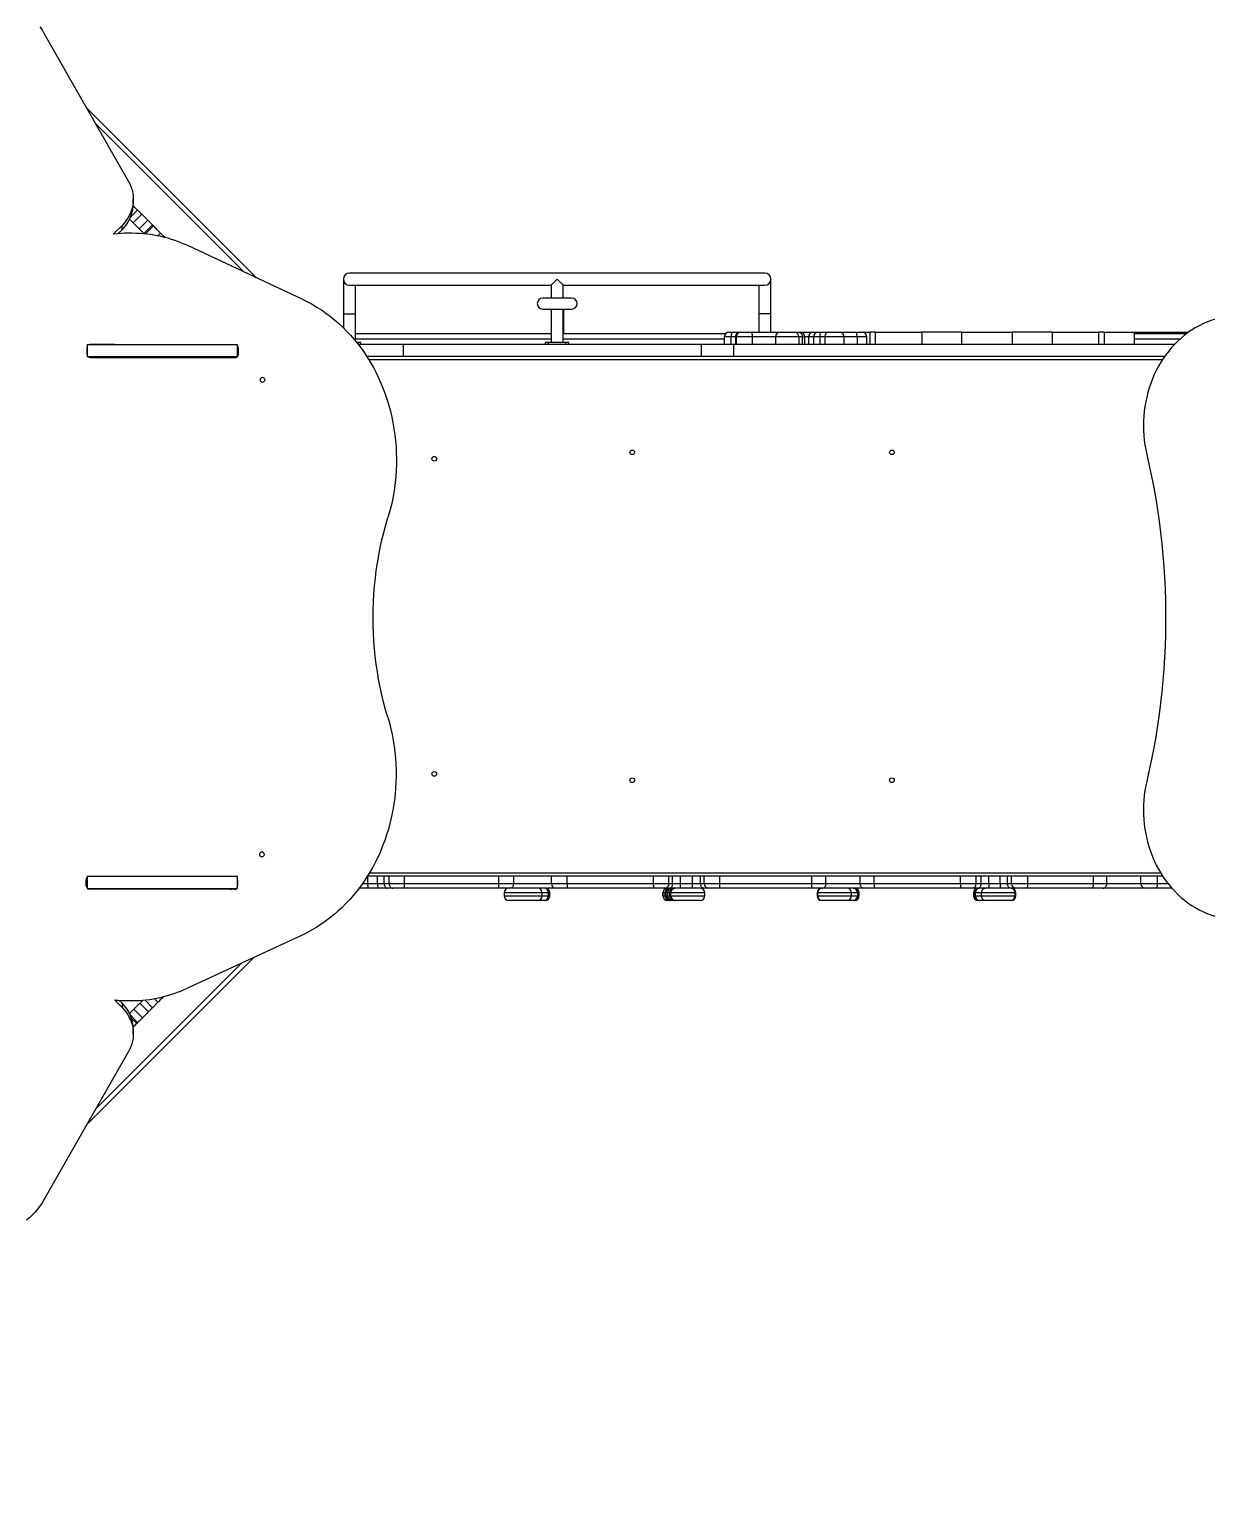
# Model space of a CAD drawing. Header units: millimetres. Extents: x -6796 to 9036, y -6828 to 5710.
# Drawn here: x -2194 to -140, y -829 to 1706 of the extents above; entities that cross this region are included whole.
import ezdxf

# ---------------------------------------------------------------- set-up
doc = ezdxf.new("R2010")
doc.units = ezdxf.units.MM
doc.layers.add('DIKOM_РАЗМЕР_ЗОНА', color=7, linetype='Continuous')
doc.layers.add('DIKOM_РАЗМЕР_ОБЪЕКТА', color=7, linetype='Continuous')
doc.styles.add('style1', font='arial.ttf', dxfattribs={"width": 0.8})
doc.dimstyles.new('1-50', dxfattribs={"dimtxt": 300, "dimasz": 200, "dimexe": 100, "dimexo": 0, "dimgap": 100, "dimtad": 1, "dimtxsty": 'style1', "dimcen": 200, "dimclrd": 7, "dimclre": 7, "dimclrt": 7, "dimadec": 1, "dimazin": 2, "dimtfac": 1, "dimtmove": 0, "dimatfit": 2, "dimfxl": 0, "dimlwd": 25, "dimlwe": 18, "dimarcsym": 0})

# ---------------------------------------------------------------- blocks, each defined once
blk = doc.blocks.new('*D11')
at = {"layer": 'Defpoints', "color": 0, "transparency": 16777216}
for p in [(-5295.5, 688.9), (5479.4, 352.8), (5479.4, -5858.2)]:
    blk.add_point(p, dxfattribs=at)
at = {"layer": 'DIKOM_РАЗМЕР_ОБЪЕКТА', "color": 7, "lineweight": 18, "transparency": 16777216}
for p, q in [((-5295.5, 688.9), (-5295.5, -5958.2)), ((5479.4, 352.8), (5479.4, -5958.2))]:
    blk.add_line(p, q, dxfattribs=at)
at = {"layer": 'DIKOM_РАЗМЕР_ОБЪЕКТА', "color": 7, "lineweight": 25, "transparency": 16777216}
blk.add_line((-5095.5, -5858.2), (5279.4, -5858.2), dxfattribs=at)
at = {"layer": 'DIKOM_РАЗМЕР_ОБЪЕКТА', "color": 7, "transparency": 16777216}
for points in [[(-5095.5, -5824.9), (-5095.5, -5891.5), (-5295.5, -5858.2)], [(5279.4, -5824.9), (5279.4, -5891.5), (5479.4, -5858.2)]]:
    blk.add_solid(points, dxfattribs=at)
at = {"layer": 'DIKOM_РАЗМЕР_ОБЪЕКТА', "color": 7, "transparency": 16777216, "insert": (180.3, -5605), "char_height": 300, "attachment_point": 5, "style": 'style1'}
blk.add_mtext('10800', dxfattribs=at)
blk = doc.blocks.new('*D14')
at = {"layer": 'Defpoints', "color": 0, "transparency": 16777216}
for p in [(-6795.5, 688.9), (6979.4, 688.9), (6979.4, -6727.8)]:
    blk.add_point(p, dxfattribs=at)
at = {"layer": 'DIKOM_РАЗМЕР_ЗОНА', "color": 7, "lineweight": 18, "transparency": 16777216}
for p, q in [((-6795.5, 688.9), (-6795.5, -6827.8)), ((6979.4, 688.9), (6979.4, -6827.8))]:
    blk.add_line(p, q, dxfattribs=at)
at = {"layer": 'DIKOM_РАЗМЕР_ЗОНА', "color": 7, "lineweight": 25, "transparency": 16777216}
blk.add_line((-6595.5, -6727.8), (6779.4, -6727.8), dxfattribs=at)
at = {"layer": 'DIKOM_РАЗМЕР_ЗОНА', "color": 7, "transparency": 16777216}
for points in [[(-6595.5, -6694.5), (-6595.5, -6761.2), (-6795.5, -6727.8)], [(6779.4, -6694.5), (6779.4, -6761.2), (6979.4, -6727.8)]]:
    blk.add_solid(points, dxfattribs=at)
at = {"layer": 'DIKOM_РАЗМЕР_ЗОНА', "color": 7, "transparency": 16777216, "insert": (26, -6474.6), "char_height": 300, "attachment_point": 5, "style": 'style1'}
blk.add_mtext('13800', dxfattribs=at)

msp = doc.modelspace()

# ---------------------------------------------------------------- linework, layer by layer
at = {"color": 7, "linetype": 'Continuous', "lineweight": 15}
for p, q in [((-2168.895, 1699.076), (-2022.339, 1442.328)), ((-1801.4, 1275.894), (-2094.829, 1569.323)), ((-1822.651, 1285.831), (-2079.782, 1542.962)), ((-2014.173, 1400.358), (-2006.593, 1392.777)), ((-2014.055, 1404.126), (-2014.055, 1411.626)), ((-2006.593, 1392.777), (-2018.836, 1380.534)), ((-1999.439, 1385.623), (-2014.288, 1370.774)), ((-2014.288, 1370.774), (-2004.006, 1360.492)), ((-1989.157, 1375.342), (-2004.006, 1360.492)), ((-1999.439, 1385.623), (-1989.157, 1375.342)), ((-2033.581, 1366.27), (-2048.823, 1351.028)), ((-2033.581, 1358.77), (-2040.429, 1351.922)), ((-2033.581, 1358.77), (-2033.581, 1366.27)), ((-2015.967, 1352.562), (-2023.466, 1352.562)), ((-1980.871, 1367.056), (-1995.72, 1352.207)), ((-1995.72, 1352.207), (-1995.107, 1351.593)), ((-1979.206, 1365.39), (-1993.189, 1351.407)), ((-1980.871, 1367.056), (-1979.206, 1365.39)), ((-1966.709, 1352.894), (-1971.473, 1348.13)), ((-1966.709, 1352.894), (-1959.104, 1345.288)), ((-1720.356, 1237.996), (-1918.446, 1330.626)), ((-1650.013, 1273.115), (-1650.013, 1213.115)), ((-919.513, 1283.615), (-1639.513, 1283.615)), ((-909.013, 1213.115), (-909.013, 1273.115)), ((-1639.513, 1262.615), (-1289.928, 1262.615)), ((-1629.013, 1213.115), (-1629.013, 1262.615)), ((-1290.013, 1262.687), (-1290.013, 1240.321)), ((-1269.08, 1262.615), (-919.513, 1262.615)), ((-1269.013, 1240.321), (-1269.013, 1262.701)), ((-930.013, 1262.615), (-930.013, 1213.115)), ((-1254.513, 1240.321), (-1304.513, 1240.321)), ((-1304.513, 1221.321), (-1254.513, 1221.321)), ((-1290.013, 1221.321), (-1290.013, 1163.115)), ((-1269.013, 1163.115), (-1269.013, 1221.321)), ((-1650.013, 1213.115), (-1650.013, 1188.906)), ((-1650.013, 1213.115), (-1629.013, 1213.115)), ((-1629.013, 1165.943), (-1629.013, 1213.115)), ((-930.013, 1213.115), (-930.013, 1181.115)), ((-909.013, 1213.115), (-930.013, 1213.115)), ((-909.013, 1181.115), (-909.013, 1213.115)), ((-1629.013, 1179.115), (-1290.013, 1179.115)), ((-1290.013, 1169.115), (-1629.013, 1169.115)), ((-1269.013, 1179.115), (-987.161, 1179.115)), ((-989.869, 1169.115), (-1269.013, 1169.115)), ((-1267.716, 1179.115), (-1267.723, 1180.863)), ((-989.869, 1173.115), (-989.869, 1160.115)), ((-978.366, 1173.115), (-989.869, 1173.115)), ((-981.869, 1181.115), (-974.609, 1181.115)), ((-970.493, 1173.115), (-978.366, 1173.115)), ((-978.366, 1173.115), (-978.366, 1160.115)), ((-974.609, 1181.115), (-964.767, 1181.115)), ((-970.493, 1173.115), (-970.493, 1160.115)), ((-969.548, 1173.115), (-970.493, 1173.115)), ((-969.548, 1173.115), (-969.548, 1160.115)), ((-941.519, 1173.115), (-969.548, 1173.115)), ((-964.767, 1181.115), (-961.548, 1181.115)), ((-961.548, 1181.115), (-943.857, 1181.115)), ((-943.857, 1181.115), (-893.198, 1181.115)), ((-900.993, 1173.115), (-941.519, 1173.115)), ((-941.519, 1173.115), (-941.519, 1160.115)), ((-860.709, 1173.115), (-900.993, 1173.115)), ((-900.993, 1173.115), (-900.993, 1160.115)), ((-893.198, 1181.115), (-867.772, 1181.115)), ((-867.772, 1181.115), (-860.394, 1181.115)), ((-860.709, 1173.115), (-860.709, 1160.115)), ((-854.807, 1173.115), (-860.709, 1173.115)), ((-860.394, 1181.115), (-858.283, 1181.115)), ((-858.283, 1181.115), (-836.064, 1181.115)), ((-854.807, 1173.115), (-854.807, 1160.115)), ((-854.807, 1173.115), (-850.283, 1173.115)), ((-850.283, 1160.115), (-850.283, 1173.115)), ((-843.792, 1173.115), (-850.283, 1173.115)), ((-835.339, 1173.115), (-843.792, 1173.115)), ((-843.792, 1173.115), (-843.792, 1160.115)), ((-836.064, 1181.115), (-827.612, 1181.115)), ((-824.555, 1173.115), (-835.339, 1173.115)), ((-835.339, 1173.115), (-835.339, 1160.115)), ((-827.612, 1181.115), (-822.579, 1181.115)), ((-815.507, 1173.115), (-824.555, 1173.115)), ((-824.555, 1173.115), (-824.555, 1160.115)), ((-822.579, 1181.115), (-811.269, 1181.115)), ((-815.507, 1173.115), (-815.507, 1160.115)), ((-782.326, 1173.115), (-815.507, 1173.115)), ((-811.269, 1181.115), (-790.326, 1181.115)), ((-790.326, 1181.115), (-761.675, 1181.115)), ((-782.326, 1160.115), (-782.326, 1173.115)), ((-759.874, 1173.115), (-782.326, 1173.115)), ((-761.675, 1181.115), (-751.067, 1181.115)), ((-759.874, 1173.115), (-759.874, 1160.115)), ((-743.067, 1173.115), (-759.874, 1173.115)), ((-751.067, 1181.115), (-737.591, 1181.115)), ((-743.067, 1160.115), (-743.067, 1173.115)), ((-737.591, 1181.115), (-737.591, 1160.115)), ((-728.555, 1181.115), (-737.591, 1181.115)), ((-728.555, 1181.115), (-728.555, 1160.115)), ((-728.555, 1181.115), (-647.729, 1181.115)), ((-647.729, 1181.115), (-647.729, 1160.115)), ((-578.755, 1181.115), (-647.729, 1181.115)), ((-578.755, 1181.115), (-578.755, 1160.115)), ((-578.755, 1181.115), (-490.755, 1181.115)), ((-490.755, 1160.115), (-490.755, 1181.115)), ((-421.781, 1181.115), (-490.755, 1181.115)), ((-421.781, 1181.115), (-421.781, 1160.115)), ((-421.781, 1181.115), (-340.955, 1181.115)), ((-340.955, 1160.115), (-340.955, 1181.115)), ((-331.919, 1181.115), (-340.955, 1181.115)), ((-331.919, 1181.115), (-331.919, 1160.115)), ((-331.919, 1181.115), (-278.906, 1181.115)), ((-278.906, 1160.115), (-278.906, 1181.115)), ((-278.906, 1181.115), (-256.372, 1181.115)), ((-278.906, 1179.115), (-188.221, 1179.115)), ((-200.392, 1169.115), (-278.906, 1169.115)), ((-256.372, 1181.115), (-249.23, 1181.115)), ((-256.372, 1181.115), (-256.372, 1179.115)), ((-249.23, 1179.115), (-249.23, 1181.115)), ((-249.133, 1181.115), (-187.345, 1181.115)), ((-249.133, 1181.115), (-249.133, 1179.115)), ((-187.345, 1181.115), (-187.334, 1181.115)), ((-187.345, 1181.115), (-187.345, 1179.764)), ((-187.334, 1179.771), (-187.334, 1181.115)), ((-187.334, 1181.115), (-187.288, 1181.115)), ((-187.288, 1181.115), (-185.478, 1181.115)), ((-187.288, 1181.115), (-187.288, 1179.805)), ((-2094.469, 1153.962), (-2094.483, 1143.562)), ((-2093.767, 1159.88), (-2093.767, 1138.88)), ((-2093.767, 1159.88), (-1833.959, 1159.88)), ((-2090.08, 1159.88), (-2089.266, 1159.953)), ((-2054.208, 1159.88), (-2089.605, 1159.941)), ((-2046.708, 1159.88), (-2089.266, 1159.953)), ((-1833.959, 1159.88), (-1833.959, 1138.88)), ((-1833.959, 1153.514), (-1832.064, 1153.514)), ((-1833.959, 1143.114), (-1832.078, 1143.114)), ((-1832.078, 1143.114), (-1832.064, 1153.514)), ((-1624.513, 1163.115), (-1626.729, 1163.115)), ((-1619.513, 1163.115), (-1624.513, 1163.115)), ((-1624.513, 1160.3), (-1624.513, 1163.115)), ((-1545.975, 1160.115), (-1624.369, 1160.115)), ((-1619.513, 1160.115), (-1619.513, 1163.115)), ((-1545.975, 1139.115), (-1545.975, 1160.115)), ((-1029.258, 1160.115), (-1545.975, 1160.115)), ((-1299.513, 1160.115), (-1299.513, 1163.115)), ((-1294.513, 1163.115), (-1299.513, 1163.115)), ((-1294.513, 1160.115), (-1294.513, 1163.115)), ((-1264.513, 1163.115), (-1294.513, 1163.115)), ((-1264.513, 1160.115), (-1264.513, 1163.115)), ((-1259.513, 1163.115), (-1264.513, 1163.115)), ((-1259.513, 1160.115), (-1259.513, 1163.115)), ((-1029.258, 1139.115), (-1029.258, 1160.115)), ((-973.686, 1160.115), (-1029.258, 1160.115)), ((-973.686, 1139.115), (-973.686, 1160.115)), ((-209.634, 1160.115), (-973.686, 1160.115)), ((-2093.767, 1138.88), (-1833.959, 1138.88)), ((-2089.364, 1137.553), (-1837.281, 1137.123)), ((-1545.975, 1139.115), (-1609.502, 1139.115)), ((-1606.346, 1134.115), (-230.219, 1134.115)), ((-1029.258, 1139.115), (-1545.975, 1139.115)), ((-973.686, 1139.115), (-1029.258, 1139.115)), ((-226.828, 1139.115), (-973.686, 1139.115)), ((-2095.664, 222.562), (-2095.65, 232.963)), ((-2093.767, 238.88), (-2093.767, 217.88)), ((-2093.767, 238.88), (-1833.959, 238.88)), ((-2091.264, 238.88), (-2090.516, 238.953)), ((-2090.793, 238.941), (-2055.369, 238.88)), ((-2090.516, 238.953), (-2047.869, 238.88)), ((-1833.959, 238.88), (-1833.959, 217.88)), ((-1833.959, 232.514), (-1833.245, 232.514)), ((-1833.245, 232.514), (-1833.258, 222.114)), ((-1607.936, 239.115), (-1608.366, 239.115)), ((-1607.936, 226.115), (-1607.936, 239.115)), ((-1590.635, 239.115), (-1607.936, 239.115)), ((-233.362, 244.115), (-1605.286, 244.115)), ((-1590.635, 226.115), (-1590.635, 239.115)), ((-1579.24, 239.115), (-1590.635, 239.115)), ((-1579.24, 226.115), (-1579.24, 239.115)), ((-1570.885, 239.115), (-1579.24, 239.115)), ((-1570.885, 226.115), (-1570.885, 239.115)), ((-1544.05, 239.115), (-1570.885, 239.115)), ((-1544.05, 226.115), (-1544.05, 239.115)), ((-1380.507, 239.115), (-1544.05, 239.115)), ((-1380.507, 226.115), (-1380.507, 239.115)), ((-1354.512, 239.115), (-1380.507, 239.115)), ((-1354.512, 226.115), (-1354.512, 239.115)), ((-1289.53, 239.115), (-1354.512, 239.115)), ((-1289.53, 226.115), (-1289.53, 239.115)), ((-1262.074, 239.115), (-1289.53, 239.115)), ((-1262.074, 226.115), (-1262.074, 239.115)), ((-1112.884, 239.115), (-1262.074, 239.115)), ((-1112.884, 226.115), (-1112.884, 239.115)), ((-1085.845, 239.115), (-1112.884, 239.115)), ((-1085.845, 226.115), (-1085.845, 239.115)), ((-1079.51, 239.115), (-1085.845, 239.115)), ((-1079.51, 226.115), (-1079.51, 239.115)), ((-1065.639, 239.115), (-1079.51, 239.115)), ((-1065.639, 226.115), (-1065.639, 239.115)), ((-1044.834, 239.115), (-1065.639, 239.115)), ((-1044.834, 226.115), (-1044.834, 239.115)), ((-1030.964, 239.115), (-1044.834, 239.115)), ((-1030.964, 226.115), (-1030.964, 239.115)), ((-1024.622, 239.115), (-1030.964, 239.115)), ((-997.568, 239.115), (-1024.622, 239.115)), ((-1024.622, 226.115), (-1024.622, 239.115)), ((-997.568, 226.115), (-997.568, 239.115)), ((-838.192, 239.115), (-997.568, 239.115)), ((-838.192, 226.115), (-838.192, 239.115)), ((-813.696, 239.115), (-838.192, 239.115)), ((-813.696, 226.115), (-813.696, 239.115)), ((-754.645, 239.115), (-813.696, 239.115)), ((-754.645, 226.115), (-754.645, 239.115)), ((-730.197, 239.115), (-754.645, 239.115)), ((-730.197, 226.115), (-730.197, 239.115)), ((-580.819, 239.115), (-730.197, 239.115)), ((-580.819, 226.115), (-580.819, 239.115)), ((-553.501, 239.115), (-580.819, 239.115)), ((-553.501, 226.115), (-553.501, 239.115)), ((-544.763, 239.115), (-553.501, 239.115)), ((-544.763, 226.115), (-544.763, 239.115)), ((-531.557, 239.115), (-544.763, 239.115)), ((-531.557, 226.115), (-531.557, 239.115)), ((-511.953, 239.115), (-531.557, 239.115)), ((-511.953, 226.115), (-511.953, 239.115)), ((-499.02, 239.115), (-511.953, 239.115)), ((-499.02, 226.115), (-499.02, 239.115)), ((-491.933, 239.115), (-499.02, 239.115)), ((-491.933, 226.115), (-491.933, 239.115)), ((-464.117, 239.115), (-491.933, 239.115)), ((-464.117, 226.115), (-464.117, 239.115)), ((-350.302, 239.115), (-464.117, 239.115)), ((-350.302, 226.115), (-350.302, 239.115)), ((-327.116, 239.115), (-350.302, 239.115)), ((-327.116, 226.115), (-327.116, 239.115)), ((-267.811, 239.115), (-327.116, 239.115)), ((-267.811, 226.115), (-267.811, 239.115)), ((-239.36, 239.115), (-267.811, 239.115)), ((-239.36, 226.115), (-239.36, 239.115)), ((-230.193, 239.115), (-239.36, 239.115)), ((-2093.767, 217.88), (-1833.959, 217.88)), ((-1838.462, 216.123), (-2090.475, 216.553)), ((-1833.959, 222.114), (-1833.258, 222.114)), ((-1607.633, 218.115), (-1622.871, 218.115)), ((-1617.028, 226.115), (-1607.936, 226.115)), ((-1607.936, 226.115), (-1590.635, 226.115)), ((-1590.332, 218.115), (-1607.633, 218.115)), ((-1590.635, 226.115), (-1579.24, 226.115)), ((-1574.379, 218.115), (-1590.332, 218.115)), ((-1579.24, 226.115), (-1570.885, 226.115)), ((-1564.114, 218.115), (-1574.379, 218.115)), ((-1570.885, 226.115), (-1544.05, 226.115)), ((-1544.435, 218.115), (-1564.114, 218.115)), ((-1380.892, 218.115), (-1544.435, 218.115)), ((-1544.05, 226.115), (-1380.507, 226.115)), ((-1361.829, 218.115), (-1380.892, 218.115)), ((-1380.507, 226.115), (-1354.512, 226.115)), ((-1371.247, 210.115), (-1371.247, 205.115)), ((-1305.292, 210.115), (-1371.247, 210.115)), ((-1371.247, 205.115), (-1305.292, 205.115)), ((-1281.994, 218.115), (-1361.829, 218.115)), ((-1354.512, 226.115), (-1289.53, 226.115)), ((-1305.292, 205.115), (-1305.292, 210.115)), ((-1294.323, 210.115), (-1305.292, 210.115)), ((-1305.292, 205.115), (-1294.323, 205.115)), ((-1294.323, 205.115), (-1294.323, 210.115)), ((-1294.282, 210.115), (-1294.323, 210.115)), ((-1294.323, 205.115), (-1294.282, 205.115)), ((-1294.282, 205.115), (-1294.282, 210.115)), ((-1292.395, 210.115), (-1294.282, 210.115)), ((-1294.282, 205.115), (-1292.395, 205.115)), ((-1292.395, 205.115), (-1292.395, 210.115)), ((-1292.355, 210.115), (-1292.395, 210.115)), ((-1292.395, 205.115), (-1292.355, 205.115)), ((-1292.355, 205.115), (-1292.355, 210.115)), ((-1289.53, 226.115), (-1262.074, 226.115)), ((-1261.86, 218.115), (-1281.994, 218.115)), ((-1262.074, 226.115), (-1112.884, 226.115)), ((-1112.67, 218.115), (-1261.86, 218.115)), ((-1112.884, 226.115), (-1085.845, 226.115)), ((-1092.841, 218.115), (-1112.67, 218.115)), ((-1096.202, 210.115), (-1096.202, 205.115)), ((-1096.197, 210.115), (-1096.202, 210.115)), ((-1096.202, 205.115), (-1096.197, 205.115)), ((-1092.539, 210.115), (-1096.197, 210.115)), ((-1096.197, 205.115), (-1096.197, 210.115)), ((-1096.197, 205.115), (-1092.539, 205.115)), ((-1085.058, 218.115), (-1092.841, 218.115)), ((-1090.992, 210.115), (-1092.539, 210.115)), ((-1092.539, 205.115), (-1092.539, 210.115)), ((-1092.539, 205.115), (-1090.992, 205.115)), ((-1088.103, 210.115), (-1090.992, 210.115)), ((-1090.992, 205.115), (-1090.992, 210.115)), ((-1090.992, 205.115), (-1088.103, 205.115)), ((-1084.906, 210.115), (-1088.103, 210.115)), ((-1088.103, 205.115), (-1088.103, 210.115)), ((-1088.103, 205.115), (-1084.906, 205.115)), ((-1085.845, 226.115), (-1079.51, 226.115)), ((-1065.639, 218.115), (-1085.058, 218.115)), ((-1082.566, 210.115), (-1084.906, 210.115)), ((-1084.906, 205.115), (-1084.906, 210.115)), ((-1084.906, 205.115), (-1082.566, 205.115)), ((-1082.566, 205.115), (-1082.566, 210.115)), ((-1023.571, 210.115), (-1082.566, 210.115)), ((-1082.566, 205.115), (-1023.571, 205.115)), ((-1079.51, 226.115), (-1065.639, 226.115)), ((-1065.639, 218.115), (-1065.639, 226.115)), ((-1065.639, 226.115), (-1044.834, 226.115)), ((-1044.834, 218.115), (-1065.639, 218.115)), ((-1044.834, 218.115), (-1044.834, 226.115)), ((-1044.834, 226.115), (-1030.964, 226.115)), ((-1025.415, 218.115), (-1044.834, 218.115)), ((-1030.964, 226.115), (-1024.622, 226.115)), ((-1017.625, 218.115), (-1025.415, 218.115)), ((-1024.622, 226.115), (-997.568, 226.115)), ((-1023.571, 205.115), (-1023.571, 210.115)), ((-997.785, 218.115), (-1017.625, 218.115)), ((-838.409, 218.115), (-997.785, 218.115)), ((-997.568, 226.115), (-838.192, 226.115)), ((-820.445, 218.115), (-838.409, 218.115)), ((-838.192, 226.115), (-813.696, 226.115)), ((-829.274, 210.115), (-829.274, 205.115)), ((-828.182, 210.115), (-829.274, 210.115)), ((-829.274, 205.115), (-828.182, 205.115)), ((-828.225, 210.115), (-828.225, 205.115)), ((-769.243, 210.115), (-828.225, 210.115)), ((-828.225, 205.115), (-769.243, 205.115)), ((-747.897, 218.115), (-820.445, 218.115)), ((-813.696, 226.115), (-754.645, 226.115)), ((-769.243, 205.115), (-769.243, 210.115)), ((-758.795, 210.115), (-769.243, 210.115)), ((-769.243, 205.115), (-758.795, 205.115)), ((-758.795, 205.115), (-758.795, 210.115)), ((-758.777, 210.115), (-758.795, 210.115)), ((-758.795, 205.115), (-758.777, 205.115)), ((-758.777, 205.115), (-758.777, 210.115)), ((-758.349, 210.115), (-758.777, 210.115)), ((-758.777, 205.115), (-758.349, 205.115)), ((-758.349, 205.115), (-758.349, 210.115)), ((-757.146, 210.115), (-758.349, 210.115)), ((-758.349, 205.115), (-757.146, 205.115)), ((-757.146, 205.115), (-757.146, 210.115)), ((-755.981, 210.115), (-757.146, 210.115)), ((-757.146, 205.115), (-755.981, 205.115)), ((-755.981, 205.115), (-755.981, 210.115)), ((-755.961, 210.115), (-755.981, 210.115)), ((-755.981, 205.115), (-755.961, 205.115)), ((-755.961, 205.115), (-755.961, 210.115)), ((-754.645, 226.115), (-730.197, 226.115)), ((-729.968, 218.115), (-747.897, 218.115)), ((-730.197, 226.115), (-580.819, 226.115)), ((-580.59, 218.115), (-729.968, 218.115)), ((-580.819, 226.115), (-553.501, 226.115)), ((-560.557, 218.115), (-580.59, 218.115)), ((-549.821, 218.115), (-560.557, 218.115)), ((-557.899, 210.115), (-557.899, 205.115)), ((-557.879, 210.115), (-557.899, 210.115)), ((-557.899, 205.115), (-557.879, 205.115)), ((-556.714, 210.115), (-557.879, 210.115)), ((-557.879, 210.115), (-557.879, 205.115)), ((-557.879, 205.115), (-556.714, 205.115)), ((-555.511, 210.115), (-556.714, 210.115)), ((-556.714, 210.115), (-556.714, 205.115)), ((-556.714, 205.115), (-555.511, 205.115)), ((-555.511, 210.115), (-555.511, 205.115)), ((-555.083, 210.115), (-555.511, 210.115)), ((-555.511, 205.115), (-555.083, 205.115)), ((-555.083, 210.115), (-555.083, 205.115)), ((-555.065, 210.115), (-555.083, 210.115)), ((-555.083, 205.115), (-555.065, 205.115)), ((-544.617, 210.115), (-555.065, 210.115)), ((-555.065, 210.115), (-555.065, 205.115)), ((-555.065, 205.115), (-544.617, 205.115)), ((-553.501, 226.115), (-544.763, 226.115)), ((-531.334, 218.115), (-549.821, 218.115)), ((-544.763, 226.115), (-531.557, 226.115)), ((-544.617, 210.115), (-544.617, 205.115)), ((-485.635, 210.115), (-544.617, 210.115)), ((-544.617, 205.115), (-485.635, 205.115)), ((-531.557, 226.115), (-511.953, 226.115)), ((-511.73, 218.115), (-531.334, 218.115)), ((-511.953, 226.115), (-499.02, 226.115)), ((-493.623, 218.115), (-511.73, 218.115)), ((-499.02, 226.115), (-491.933, 226.115)), ((-484.916, 218.115), (-493.623, 218.115)), ((-491.933, 226.115), (-464.117, 226.115)), ((-484.586, 210.115), (-485.678, 210.115)), ((-485.678, 205.115), (-484.586, 205.115)), ((-485.635, 205.115), (-485.635, 210.115)), ((-464.517, 218.115), (-484.916, 218.115)), ((-484.586, 205.115), (-484.586, 210.115)), ((-350.703, 218.115), (-464.517, 218.115)), ((-464.117, 226.115), (-350.302, 226.115)), ((-333.699, 218.115), (-350.703, 218.115)), ((-350.302, 226.115), (-327.116, 226.115)), ((-260.839, 218.115), (-333.699, 218.115)), ((-327.116, 226.115), (-267.811, 226.115)), ((-267.811, 226.115), (-239.36, 226.115)), ((-239.975, 218.115), (-260.839, 218.115)), ((-214.186, 218.115), (-239.975, 218.115)), ((-239.36, 226.115), (-220.854, 226.115)), ((-1313.281, 197.115), (-1363.247, 197.115)), ((-1302.312, 197.115), (-1313.281, 197.115)), ((-1302.282, 197.115), (-1302.312, 197.115)), ((-1300.384, 197.115), (-1302.282, 197.115)), ((-1300.355, 197.115), (-1300.384, 197.115)), ((-1088.198, 197.115), (-1088.202, 197.115)), ((-1084.54, 197.115), (-1088.198, 197.115)), ((-1083.406, 197.115), (-1084.54, 197.115)), ((-1080.517, 197.115), (-1083.406, 197.115)), ((-1076.907, 197.115), (-1080.517, 197.115)), ((-1074.568, 197.115), (-1076.907, 197.115)), ((-1031.571, 197.115), (-1074.568, 197.115)), ((-820.473, 197.115), (-821.274, 197.115)), ((-820.225, 197.115), (-820.473, 197.115)), ((-777.238, 197.115), (-820.225, 197.115)), ((-766.79, 197.115), (-777.238, 197.115)), ((-766.777, 197.115), (-766.79, 197.115)), ((-766.024, 197.115), (-766.777, 197.115)), ((-765.141, 197.115), (-766.024, 197.115)), ((-763.976, 197.115), (-765.141, 197.115)), ((-763.961, 197.115), (-763.976, 197.115)), ((-549.884, 197.115), (-549.899, 197.115)), ((-548.719, 197.115), (-549.884, 197.115)), ((-547.837, 197.115), (-548.719, 197.115)), ((-547.083, 197.115), (-547.837, 197.115)), ((-547.07, 197.115), (-547.083, 197.115)), ((-536.622, 197.115), (-547.07, 197.115)), ((-493.635, 197.115), (-536.622, 197.115)), ((-493.387, 197.115), (-493.635, 197.115)), ((-492.586, 197.115), (-493.387, 197.115)), ((-1721.721, 137.096), (-1920.094, 45.122)), ((-2094.203, -190.466), (-1805.47, 98.266)), ((-2079.156, -164.105), (-1826.564, 88.486)), ((-1971.459, 20.586), (-1977.808, 26.934)), ((-2046.816, 24.727), (-2033.579, 11.491)), ((-2038.552, 23.964), (-2033.579, 18.991)), ((-2033.579, 18.991), (-2033.579, 11.491)), ((-2024.401, 23.518), (-2016.901, 23.518)), ((-2002.854, 18.89), (-2013.136, 8.608)), ((-1998.286, -6.241), (-2013.136, 8.608)), ((-1988.005, 4.04), (-2002.854, 18.89)), ((-1988.005, 4.04), (-1998.286, -6.241)), ((-1980.851, 11.194), (-1994.31, 24.654)), ((-1971.459, 20.586), (-1980.851, 11.194)), ((-2006.572, -14.527), (-2019.214, -1.885)), ((-2008.238, -16.193), (-2017.148, -7.282)), ((-2006.572, -14.527), (-2008.238, -16.193)), ((-2014.054, -33.865), (-2014.054, -26.365)), ((-2022.338, -64.567), (-2168.893, -321.315))]:
    msp.add_line(p, q, dxfattribs=at)
at = {"color": 7, "linetype": 'Continuous', "lineweight": 15, "flags": 128}
for points in [[(-2176.008, 1710.144), (-2172.295, 1704.686), (-2168.895, 1699.076)], [(-2022.339, 1442.328), (-2020.066, 1437.974), (-2018.145, 1433.494), (-2016.585, 1428.91), (-2015.393, 1424.244), (-2014.576, 1419.518), (-2014.137, 1414.754), (-2014.078, 1409.976), (-2014.399, 1405.205), (-2015.1, 1400.465), (-2016.176, 1395.778), (-2017.623, 1391.166), (-2019.433, 1386.652), (-2021.599, 1382.256), (-2024.109, 1378.001), (-2026.952, 1373.905), (-2030.114, 1369.988), (-2033.581, 1366.27)], [(-2020.465, 1376.952), (-2019.879, 1376.365), (-2019.022, 1375.508), (-2018.125, 1374.611), (-2017.195, 1373.681), (-2016.24, 1372.726), (-2015.268, 1371.754), (-2014.288, 1370.774)], [(-2006.593, 1392.777), (-2005.839, 1392.023), (-2005.03, 1391.214), (-2004.173, 1390.357), (-2003.276, 1389.46), (-2002.345, 1388.53), (-2001.39, 1387.575), (-2000.419, 1386.603), (-1999.439, 1385.623)], [(-1989.157, 1375.342), (-1987.971, 1374.155), (-1986.8, 1372.984), (-1985.658, 1371.842), (-1984.56, 1370.744), (-1983.52, 1369.704), (-1982.55, 1368.735), (-1981.664, 1367.848), (-1980.871, 1367.056)], [(-2004.006, 1360.492), (-2002.82, 1359.306), (-2001.649, 1358.135), (-2000.507, 1356.993), (-1999.409, 1355.895), (-1998.369, 1354.855), (-1997.399, 1353.886), (-1996.513, 1352.999), (-1995.72, 1352.207)], [(-1979.206, 1365.39), (-1978.02, 1364.204), (-1976.68, 1362.865), (-1975.208, 1361.392), (-1973.626, 1359.81), (-1971.958, 1358.143), (-1970.232, 1356.416), (-1968.473, 1354.658), (-1966.709, 1352.894)], [(-1720.356, 1237.996), (-1712.073, 1233.929), (-1703.917, 1229.532), (-1695.897, 1224.812), (-1688.024, 1219.774), (-1680.307, 1214.424), (-1672.755, 1208.768), (-1665.377, 1202.814), (-1658.182, 1196.569), (-1651.179, 1190.039), (-1644.376, 1183.233), (-1637.781, 1176.159), (-1631.403, 1168.825), (-1625.248, 1161.241), (-1619.324, 1153.415), (-1613.639, 1145.357), (-1608.199, 1137.077), (-1603.01, 1128.583), (-1598.08, 1119.887), (-1593.413, 1111), (-1589.016, 1101.931), (-1584.893, 1092.691), (-1581.051, 1083.292), (-1577.492, 1073.745), (-1574.222, 1064.062), (-1571.244, 1054.253), (-1568.563, 1044.331), (-1566.18, 1034.308), (-1564.1, 1024.196), (-1562.325, 1014.006), (-1560.856, 1003.752), (-1559.695, 993.445), (-1558.845, 983.098), (-1558.305, 972.723), (-1558.077, 962.332), (-1558.161, 951.939), (-1558.557, 941.555), (-1559.264, 931.194), (-1560.281, 920.867), (-1561.608, 910.587), (-1563.242, 900.366), (-1565.182, 890.216), (-1567.425, 880.15), (-1569.969, 870.18), (-1572.81, 860.318)], [(-140.002, 1203.475), (-146.972, 1201.214), (-153.85, 1198.602), (-160.621, 1195.643), (-167.273, 1192.343), (-173.793, 1188.708), (-180.168, 1184.745), (-186.386, 1180.463), (-192.434, 1175.869), (-198.302, 1170.972), (-203.978, 1165.781), (-209.45, 1160.308), (-214.709, 1154.561), (-219.743, 1148.554), (-224.544, 1142.296), (-229.102, 1135.8), (-233.408, 1129.08), (-237.454, 1122.147), (-241.231, 1115.015), (-244.734, 1107.698), (-247.954, 1100.211), (-250.886, 1092.567), (-253.524, 1084.781), (-255.862, 1076.869), (-257.897, 1068.846), (-259.625, 1060.728), (-261.041, 1052.529), (-262.144, 1044.267), (-262.931, 1035.956), (-263.4, 1027.614), (-263.552, 1019.256), (-263.384, 1010.898), (-262.899, 1002.557), (-262.096, 994.248), (-260.977, 985.989), (-259.545, 977.794), (-257.802, 969.68)], [(-1267.723, 1180.863), (-1267.723, 1180.863), (-1267.916, 1180.862), (-1268.467, 1180.859), (-1269.013, 1180.857)], [(-974.609, 1181.115), (-975.342, 1180.961), (-976.047, 1180.506), (-976.696, 1179.767), (-977.266, 1178.772), (-977.733, 1177.559), (-978.08, 1176.176), (-978.294, 1174.676), (-978.366, 1173.115)], [(-964.767, 1181.115), (-965.884, 1180.961), (-966.959, 1180.506), (-967.948, 1179.767), (-968.816, 1178.772), (-969.528, 1177.559), (-970.057, 1176.176), (-970.383, 1174.676), (-970.493, 1173.115)], [(-943.857, 1181.115), (-943.401, 1180.961), (-942.962, 1180.506), (-942.558, 1179.767), (-942.204, 1178.772), (-941.913, 1177.559), (-941.697, 1176.176), (-941.564, 1174.676), (-941.519, 1173.115)], [(-860.394, 1181.115), (-859.304, 1180.961), (-858.256, 1180.506), (-857.29, 1179.767), (-856.443, 1178.772), (-855.748, 1177.559), (-855.232, 1176.176), (-854.914, 1174.676), (-854.807, 1173.115)], [(-822.579, 1181.115), (-822.964, 1180.961), (-823.335, 1180.506), (-823.677, 1179.767), (-823.976, 1178.772), (-824.222, 1177.559), (-824.404, 1176.176), (-824.517, 1174.676), (-824.555, 1173.115)], [(-811.269, 1181.115), (-812.096, 1180.961), (-812.891, 1180.506), (-813.624, 1179.767), (-814.266, 1178.772), (-814.793, 1177.559), (-815.184, 1176.176), (-815.426, 1174.676), (-815.507, 1173.115)], [(-759.874, 1173.115), (-759.908, 1174.676), (-760.011, 1176.176), (-760.177, 1177.559), (-760.401, 1178.772), (-760.674, 1179.767), (-760.986, 1180.506), (-761.324, 1180.961), (-761.675, 1181.115)], [(-1790.138, 1094.341), (-1791.211, 1094.521), (-1792.197, 1095.043), (-1793.016, 1095.865), (-1793.6, 1096.92), (-1793.904, 1098.122), (-1793.903, 1099.374), (-1793.596, 1100.575), (-1793.008, 1101.628), (-1792.187, 1102.446), (-1791.2, 1102.965), (-1790.126, 1103.141), (-1789.053, 1102.961), (-1788.067, 1102.439), (-1787.248, 1101.618), (-1786.663, 1100.563), (-1786.359, 1099.361), (-1786.361, 1098.109), (-1786.668, 1096.908), (-1787.256, 1095.855), (-1788.077, 1095.036), (-1789.064, 1094.518), (-1790.138, 1094.341)], [(-257.802, 969.68), (-253.471, 950.573), (-249.444, 931.377), (-245.721, 912.1), (-242.304, 892.748), (-239.194, 873.326), (-236.392, 853.843), (-233.898, 834.303), (-231.715, 814.714), (-229.842, 795.082), (-228.281, 775.414), (-227.031, 755.716), (-226.093, 735.995), (-225.468, 716.258), (-225.155, 696.51), (-225.155, 676.76), (-225.468, 657.012), (-226.093, 637.275), (-227.031, 617.554), (-228.281, 597.856), (-229.842, 578.188), (-231.715, 558.556), (-233.898, 538.967), (-236.392, 519.427), (-239.194, 499.944), (-242.304, 480.522), (-245.721, 461.17), (-249.444, 441.893), (-253.471, 422.697), (-257.802, 403.59)], [(-1573.224, 514.324), (-1576.949, 527.186), (-1580.384, 540.156), (-1583.527, 553.224), (-1586.376, 566.381), (-1588.928, 579.62), (-1591.182, 592.93), (-1593.136, 606.304), (-1594.789, 619.731), (-1596.141, 633.204), (-1597.189, 646.712), (-1597.934, 660.247), (-1598.374, 673.8), (-1598.51, 687.362), (-1598.342, 700.923), (-1597.869, 714.474), (-1597.092, 728.007), (-1596.011, 741.512), (-1594.627, 754.98), (-1592.942, 768.402), (-1590.956, 781.769), (-1588.67, 795.072), (-1586.086, 808.303), (-1583.206, 821.451), (-1580.032, 834.509), (-1576.566, 847.468), (-1572.81, 860.318)], [(-1573.224, 514.324), (-1570.406, 504.451), (-1567.886, 494.472), (-1565.666, 484.398), (-1563.751, 474.241), (-1562.141, 464.013), (-1560.839, 453.727), (-1559.847, 443.396), (-1559.165, 433.03), (-1558.794, 422.644), (-1558.736, 412.249), (-1558.989, 401.858), (-1559.554, 391.484), (-1560.43, 381.138), (-1561.615, 370.834), (-1563.109, 360.583), (-1564.91, 350.398), (-1567.016, 340.291), (-1569.423, 330.274), (-1572.129, 320.36), (-1575.131, 310.56), (-1578.426, 300.886), (-1582.008, 291.35), (-1585.875, 281.962), (-1590.021, 272.735), (-1594.442, 263.68), (-1599.131, 254.806), (-1604.084, 246.126), (-1609.294, 237.649), (-1614.756, 229.385), (-1620.462, 221.345), (-1626.406, 213.538), (-1632.581, 205.974), (-1638.978, 198.661), (-1645.592, 191.608), (-1652.413, 184.824), (-1659.434, 178.317), (-1666.645, 172.095), (-1674.039, 166.165), (-1681.607, 160.535), (-1689.338, 155.21), (-1697.225, 150.198), (-1705.258, 145.505), (-1713.426, 141.136), (-1721.721, 137.096)], [(-257.802, 403.59), (-259.545, 395.476), (-260.977, 387.281), (-262.096, 379.022), (-262.899, 370.713), (-263.384, 362.372), (-263.552, 354.014), (-263.4, 345.656), (-262.931, 337.314), (-262.144, 329.003), (-261.041, 320.741), (-259.625, 312.542), (-257.897, 304.424), (-255.862, 296.401), (-253.524, 288.489), (-250.886, 280.703), (-247.954, 273.06), (-244.734, 265.572), (-241.231, 258.255), (-237.454, 251.124), (-233.408, 244.191), (-229.102, 237.47), (-224.544, 230.974), (-219.743, 224.717), (-214.709, 218.709), (-209.45, 212.963), (-203.978, 207.489), (-198.302, 202.299), (-192.434, 197.402), (-186.386, 192.807), (-180.168, 188.525), (-173.793, 184.562), (-167.273, 180.927), (-160.621, 177.627), (-153.85, 174.668), (-146.972, 172.056), (-140.002, 169.795)], [(-1791.191, 272.342), (-1792.265, 272.522), (-1793.251, 273.044), (-1794.069, 273.866), (-1794.654, 274.92), (-1794.958, 276.123), (-1794.957, 277.375), (-1794.65, 278.576), (-1794.062, 279.629), (-1793.241, 280.447), (-1792.254, 280.966), (-1791.18, 281.142), (-1790.107, 280.962), (-1789.121, 280.44), (-1788.302, 279.619), (-1787.717, 278.564), (-1787.413, 277.362), (-1787.415, 276.11), (-1787.722, 274.909), (-1788.31, 273.856), (-1789.131, 273.037), (-1790.118, 272.519), (-1791.191, 272.342)], [(-1579.24, 226.115), (-1579.146, 224.554), (-1578.87, 223.053), (-1578.421, 221.67), (-1577.816, 220.458), (-1577.079, 219.463), (-1576.239, 218.724), (-1575.327, 218.269), (-1574.379, 218.115)], [(-1570.885, 226.115), (-1570.755, 224.554), (-1570.37, 223.053), (-1569.744, 221.67), (-1568.902, 220.458), (-1567.876, 219.463), (-1566.705, 218.724), (-1565.435, 218.269), (-1564.114, 218.115)], [(-1085.058, 218.115), (-1083.976, 218.269), (-1082.935, 218.724), (-1081.976, 219.463), (-1081.135, 220.458), (-1080.445, 221.67), (-1079.932, 223.053), (-1079.617, 224.554), (-1079.51, 226.115)], [(-1025.415, 218.115), (-1026.498, 218.269), (-1027.539, 218.724), (-1028.498, 219.463), (-1029.339, 220.458), (-1030.029, 221.67), (-1030.541, 223.053), (-1030.857, 224.554), (-1030.964, 226.115)], [(-820.445, 218.115), (-819.129, 218.269), (-817.862, 218.724), (-816.696, 219.463), (-815.673, 220.458), (-814.834, 221.67), (-814.21, 223.053), (-813.826, 224.554), (-813.696, 226.115)], [(-747.897, 218.115), (-749.213, 218.269), (-750.479, 218.724), (-751.646, 219.463), (-752.668, 220.458), (-753.508, 221.67), (-754.131, 223.053), (-754.515, 224.554), (-754.645, 226.115)], [(-549.821, 218.115), (-548.834, 218.269), (-547.885, 218.724), (-547.011, 219.463), (-546.244, 220.458), (-545.615, 221.67), (-545.148, 223.053), (-544.86, 224.554), (-544.763, 226.115)], [(-493.623, 218.115), (-494.676, 218.269), (-495.689, 218.724), (-496.622, 219.463), (-497.44, 220.458), (-498.111, 221.67), (-498.609, 223.053), (-498.917, 224.554), (-499.02, 226.115)], [(-333.699, 218.115), (-332.415, 218.269), (-331.18, 218.724), (-330.042, 219.463), (-329.044, 220.458), (-328.225, 221.67), (-327.617, 223.053), (-327.242, 224.554), (-327.116, 226.115)], [(-1961.67, 30.375), (-1962.712, 29.333), (-1964.087, 27.958), (-1965.44, 26.605), (-1966.76, 25.285), (-1968.034, 24.011), (-1969.25, 22.796), (-1970.395, 21.65), (-1971.459, 20.586)], [(-2033.579, 11.491), (-2030.113, 7.773), (-2026.951, 3.856), (-2024.108, -0.24), (-2021.597, -4.495), (-2019.432, -8.891), (-2017.622, -13.405), (-2016.175, -18.017), (-2015.099, -22.704), (-2014.398, -27.444), (-2014.076, -32.215), (-2014.135, -36.993), (-2014.574, -41.757), (-2015.392, -46.483), (-2016.583, -51.149), (-2018.143, -55.733), (-2020.064, -60.213), (-2022.338, -64.567)], [(-2013.136, 8.608), (-2014.322, 7.422), (-2015.493, 6.25), (-2016.635, 5.109), (-2017.733, 4.011), (-2018.773, 2.971), (-2019.742, 2.001), (-2020.62, 1.124)], [(-1997.377, 24.366), (-1998.12, 23.624), (-1999.017, 22.726), (-1999.947, 21.796), (-2000.902, 20.841), (-2001.874, 19.87), (-2002.854, 18.89)], [(-1980.851, 11.194), (-1981.605, 10.44), (-1982.414, 9.631), (-1983.271, 8.775), (-1984.168, 7.877), (-1985.098, 6.947), (-1986.053, 5.992), (-1987.025, 5.02), (-1988.005, 4.04)], [(-2008.238, -16.193), (-2009.424, -17.378), (-2010.763, -18.718), (-2012.236, -20.19), (-2013.818, -21.772), (-2014.202, -22.156)], [(-1998.286, -6.241), (-1999.472, -7.427), (-2000.644, -8.599), (-2001.786, -9.74), (-2002.884, -10.838), (-2003.924, -11.879), (-2004.893, -12.848), (-2005.78, -13.735), (-2006.572, -14.527)], [(-2168.893, -321.315), (-2172.294, -326.925), (-2176.007, -332.383), (-2180.022, -337.679), (-2184.331, -342.799), (-2188.923, -347.731), (-2193.787, -352.463), (-2198.912, -356.984)]]:
    msp.add_lwpolyline(points, dxfattribs=at)
at = {"color": 7, "linetype": 'Continuous', "lineweight": 15}
for centre in [(-1492.513, 962.115), (-1149.513, 973.115), (-699.513, 973.115), (-1492.513, 416.115), (-1149.513, 405.115), (-699.513, 405.115)]:
    msp.add_circle(centre, 4, dxfattribs=at)
for centre, radius, start, end in [((-2078.365, 1404.931), 64.315, 314.133257, 359.283237), ((-2023.459, 1127.269), 225.293, 90.001853, 96.09552), ((-2016.486, 1122.51), 230.052, 64.775642, 89.87065), ((-1639.513, 1273.115), 10.5, 90, 180), ((-1639.513, 1273.115), 10.5, 180, 270), ((-919.513, 1273.115), 10.5, 0, 90), ((-919.513, 1273.115), 10.5, 270, 0), ((-1304.513, 1230.821), 9.5, 90, 270), ((-1254.513, 1230.821), 9.5, 270, 90), ((-981.869, 1173.115), 8, 90, 180), ((-961.548, 1173.115), 8, 90, 180), ((-893.094, 1173.216), 7.899, 90.754647, 180.735448), ((-868.271, 1173.556), 7.575, 356.661514, 86.217662), ((-858.283, 1173.115), 8, 0, 90), ((-835.925, 1173.249), 7.867, 91.010323, 180.975019), ((-827.473, 1173.249), 7.867, 91.010334, 180.975891), ((-790.326, 1173.115), 8, 0, 90), ((-751.067, 1173.115), 8, 0, 90), ((-2087.775, 1143.529), 6.708, 179.721398, 206.710172), ((-2087.762, 1153.978), 6.707, 153.544456, 180.131974), ((-1837.704, 1142.745), 5.639, 274.30128, 3.74544), ((-1838.445, 1153.617), 6.381, 359.070694, 45.344498), ((-2089.221, 1142.377), 4.825, 226.431573, 268.300966), ((-1844.895, 1142.076), 4.962, 275.239343, 319.908483), ((-1798.891, 1098.741), 5.069, 351.137417, 8.862583), ((-251.513, 416.115), 4, 133.85771, 200.957838), ((-1799.945, 276.742), 5.069, 351.137417, 8.862583), ((-2089.312, 233.066), 6.34, 134.651996, 180.936023), ((-1839.957, 232.545), 6.712, 359.729815, 26.679957), ((-2090.032, 222.181), 5.645, 176.122677, 265.496199), ((-1846.08, 221.085), 4.972, 275.284615, 319.862408), ((-1838.558, 221.06), 4.938, 271.114618, 319.923079), ((-1839.968, 222.099), 6.71, 333.571714, 0.129202), ((-1625.859, 223.183), 5.692, 305.774867, 340.896964), ((-1554.911, 224.118), 53.063, 177.843832, 186.496392), ((-1537.585, 224.119), 53.087, 177.844962, 186.493556), ((-1585.873, 224.119), 41.871, 351.755266, 2.731897), ((-1422.33, 224.119), 41.871, 351.755266, 2.731897), ((-1363.247, 210.115), 8, 90, 180), ((-1363.247, 205.115), 8, 180, 270), ((-1362.187, 225.788), 7.682, 272.667376, 2.438377), ((-1313.287, 210.12), 7.995, 359.961565, 89.959834), ((-1313.287, 205.11), 7.995, 270.040166, 0.038435), ((-1302.317, 210.12), 7.995, 359.960707, 89.960693), ((-1302.317, 205.109), 7.995, 270.039307, 0.039293), ((-1302.282, 210.115), 8, 0, 90), ((-1302.282, 205.115), 8, 270, 0), ((-1300.39, 210.12), 7.995, 359.961565, 89.959834), ((-1300.39, 205.11), 7.995, 270.040166, 0.038435), ((-1300.355, 210.115), 8, 0, 90), ((-1300.355, 205.115), 8, 270, 0), ((-1281.755, 225.89), 7.778, 178.339951, 268.239166), ((-1187.312, 224.116), 74.789, 178.468617, 184.602531), ((-1038.122, 224.116), 74.789, 178.468617, 184.602531), ((-1088.202, 210.115), 8, 90, 180), ((-1088.202, 205.115), 8, 180, 270), ((-1088.198, 210.115), 7.999, 90.004671, 180.003867), ((-1088.198, 205.114), 7.999, 179.996133, 269.995329), ((-1093.379, 225.644), 7.549, 274.086557, 3.572699), ((-1084.54, 210.116), 7.999, 90.003814, 180.004725), ((-1084.54, 205.114), 7.999, 179.995275, 269.996186), ((-1083.194, 210.316), 7.801, 91.560686, 181.480714), ((-1083.194, 204.913), 7.801, 178.519286, 268.439314), ((-1080.304, 210.316), 7.801, 91.560686, 181.480714), ((-1080.304, 204.913), 7.801, 178.519286, 268.439314), ((-1076.906, 210.115), 7.999, 90.004671, 180.003867), ((-1076.906, 205.114), 7.999, 179.996133, 269.995329), ((-1074.567, 210.116), 7.999, 90.004668, 180.004725), ((-1074.567, 205.114), 7.999, 179.995275, 269.995332), ((-1031.571, 210.115), 8, 0, 90), ((-1031.571, 205.115), 8, 270, 0), ((-1017.088, 225.645), 7.549, 176.431937, 265.920417), ((-1071.509, 224.115), 73.968, 355.347163, 1.54927), ((-912.166, 224.116), 74.001, 355.348534, 1.547899), ((-821.274, 210.115), 8, 90, 180), ((-821.274, 205.115), 8, 180, 270), ((-820.225, 210.115), 8, 90, 180), ((-820.225, 205.115), 8, 180, 270), ((-820.408, 210.439), 7.676, 90.482888, 149.760205), ((-777.241, 210.117), 7.998, 359.983651, 89.981334), ((-777.241, 205.113), 7.998, 270.018666, 0.016349), ((-766.793, 210.117), 7.998, 359.982438, 89.982547), ((-766.793, 205.112), 7.998, 270.017453, 0.017562), ((-766.777, 210.115), 8, 0, 90), ((-766.777, 205.115), 8, 270, 0), ((-766.19, 210.274), 7.842, 358.835276, 88.783208), ((-766.19, 204.955), 7.842, 271.216792, 1.164724), ((-765.144, 210.117), 7.998, 359.982438, 89.982547), ((-765.144, 205.112), 7.998, 270.017453, 0.017562), ((-763.979, 210.117), 7.998, 359.983296, 89.981689), ((-763.979, 205.113), 7.998, 270.018311, 0.016704), ((-763.961, 210.115), 8, 0, 90), ((-763.961, 205.115), 8, 270, 0), ((-660.037, 224.119), 70.189, 178.37046, 184.907143), ((-510.736, 224.116), 70.111, 178.366384, 184.910366), ((-561.061, 225.671), 7.572, 273.81361, 3.363644), ((-549.899, 210.115), 8, 90, 180), ((-549.899, 205.115), 8, 180, 270), ((-549.881, 210.117), 7.998, 90.01806, 180.016956), ((-549.881, 205.113), 7.998, 179.983044, 269.98194), ((-548.717, 210.117), 7.998, 90.01721, 180.017805), ((-548.717, 205.112), 7.998, 179.982195, 269.98279), ((-547.67, 210.275), 7.842, 91.215491, 181.16647), ((-547.67, 204.955), 7.842, 178.83353, 268.784509), ((-547.083, 210.115), 8, 90, 180), ((-547.083, 205.115), 8, 180, 270), ((-547.067, 210.117), 7.998, 90.017882, 180.017133), ((-547.067, 205.112), 7.998, 179.982867, 269.982118), ((-536.62, 210.117), 7.998, 90.01721, 180.017805), ((-536.62, 205.112), 7.998, 179.982195, 269.98279), ((-459.863, 224.117), 71.722, 178.403778, 184.800458), ((-440.284, 224.116), 71.697, 178.402669, 184.801567), ((-493.635, 210.115), 8, 0, 90), ((-493.635, 205.115), 8, 270, 0), ((-493.451, 210.441), 7.674, 30.232334, 89.524573), ((-492.586, 210.115), 8, 0, 90), ((-492.586, 205.115), 8, 270, 0), ((-484.39, 225.654), 7.557, 176.499966, 266.009402), ((-504.346, 224.12), 40.279, 351.425927, 2.838937), ((-390.531, 224.12), 40.279, 351.425927, 2.838937), ((-260.287, 225.634), 7.539, 176.340522, 265.801085), ((-265.832, 224.126), 26.546, 346.911497, 4.295695), ((-820.408, 204.791), 7.676, 210.239795, 269.517112), ((-493.451, 204.789), 7.674, 270.475427, 329.767666), ((-2017.297, 252.991), 229.473, 270.098771, 295.061446), ((-2024.396, 248.749), 225.231, 264.647129, 269.998764), ((-2077.958, -26.995), 63.907, 0.564661, 46.018845)]:
    msp.add_arc(centre, radius, start, end, dxfattribs=at)
for points, knots in [([(-1289.942, 1262.687), (-1289.963, 1262.669), (-1290.06, 1262.588), (-1289.568, 1263.107), (-1288.675, 1264.021), (-1287.521, 1265.183), (-1286.185, 1266.518), (-1284.526, 1268.166), (-1282.258, 1270.41), (-1280.543, 1272.097), (-1279.518, 1273.11), (-1279.513, 1273.115)], [0, 0, 0, 0, 0.03589354, 0.16200911, 0.29492493, 0.39653829, 0.50104005, 0.64034478, 0.78359527, 0.9989601, 1, 1, 1, 1]), ([(-1279.513, 1273.115), (-1279.508, 1273.11), (-1278.71, 1272.328), (-1277.1, 1270.734), (-1274.982, 1268.644), (-1273.182, 1266.858), (-1271.493, 1265.173), (-1270.036, 1263.703), (-1269.103, 1262.739), (-1269.1, 1262.712), (-1269.098, 1262.701)], [0, 0, 0, 0, 0.00104486, 0.16796262, 0.33976422, 0.45977829, 0.58262069, 0.76151523, 0.90371933, 1, 1, 1, 1]), ([(-1267.723, 1180.863), (-1267.726, 1181.559), (-1267.735, 1183.581), (-1267.75, 1186.92), (-1267.767, 1190.848), (-1267.785, 1194.712), (-1267.803, 1198.49), (-1267.82, 1202.156), (-1267.838, 1205.688), (-1267.855, 1209.064), (-1267.872, 1212.26), (-1267.888, 1215.263), (-1267.904, 1218.032), (-1267.916, 1220.057), (-1267.922, 1221.067), (-1267.924, 1221.321)], [0, 0, 0, 0, 0.04432258, 0.12859864, 0.21289138, 0.29718477, 0.38147868, 0.46577609, 0.55007464, 0.63437757, 0.71868266, 0.80299703, 0.88731805, 0.97165273, 1, 1, 1, 1])]:
    msp.add_open_spline(points, degree=3, knots=knots, dxfattribs=at)

# ---------------------------------------------------------------- dimensions: what is measured, and where the dimension line sits
at = {"layer": 'DIKOM_РАЗМЕР_ЗОНА', "color": 3}
dim = msp.add_linear_dim(base=(6979.369, -6727.833), p1=(-6795.523, 688.881), p2=(6979.369, 688.881), text='13800', dimstyle='1-50', dxfattribs=at)
dim.commit()
dim.dimension.update_dxf_attribs({"geometry": '*D14', "text_midpoint": (26.027, -6727.833), "dimtype": 160})
at = {"layer": 'DIKOM_РАЗМЕР_ОБЪЕКТА', "color": 3}
dim = msp.add_linear_dim(base=(5479.369, -5858.185), p1=(-5295.523, 688.88), p2=(5479.369, 352.849), text='10800', dimstyle='1-50', dxfattribs=at)
dim.commit()
dim.dimension.update_dxf_attribs({"geometry": '*D11', "text_midpoint": (180.342, -5858.185), "dimtype": 160})

doc.saveas('drawing.dxf')
